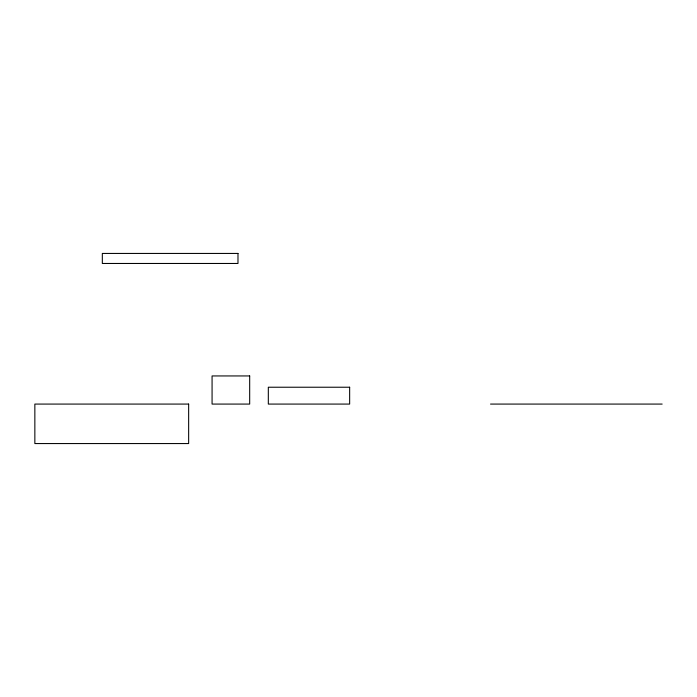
<?xml version="1.0" encoding="UTF-8"?>
<svg xmlns="http://www.w3.org/2000/svg" width="697" height="697" viewBox="0 0 697 697"><rect width="100%" height="100%" fill="white"/><g stroke="black" fill="none" stroke-linecap="round" stroke-linejoin="round"><path stroke-width="1.05" d="M490.531 404.077L662.15 404.077M237.982 253.438L102.328 253.438L102.328 263.466L237.982 263.466L237.982 253.438M249.683 375.944L212.071 375.944L212.071 404.077L249.683 404.077L249.683 375.944M349.65 387.227L268.319 387.227L268.319 404.077L349.65 404.077L349.65 387.227M188.652 404.077L34.85 404.077L34.85 443.562L188.652 443.562L188.652 404.077"/></g></svg>
